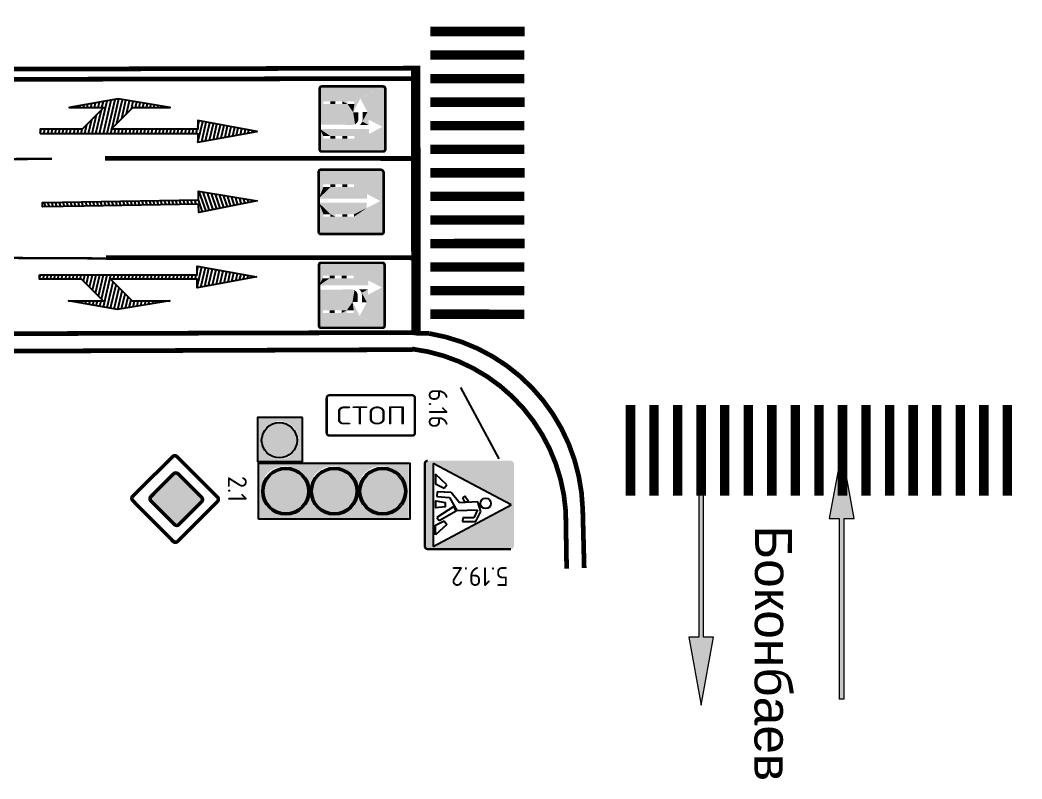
# Model space of a CAD drawing. Header units: millimetres. Extents: x 1734 to 2050, y 1482 to 1843.
# Drawn here: x 2019.89 to 2050.19, y 1731.9 to 1754.85 of the extents above; entities that cross this region are included whole.
import ezdxf
from ezdxf.enums import TextEntityAlignment as Align

# ---------------------------------------------------------------- set-up
doc = ezdxf.new("R2010")
doc.units = ezdxf.units.MM
for name, pattern in [('1.1', [141.652646, 70.079133, -0.0001, 71.573413]), ('1.3', [17.848385, 5.910826, -0.0001, 11.937459]), ('1.6_3_1', [4, 0, -1, 3])]:
    doc.linetypes.add(name, pattern=pattern)
doc.layers.add('КПЧ', color=9, linetype='Continuous')
doc.layers.add('Разметки', color=7, linetype='Continuous')
doc.layers.add('Описание', color=7, linetype='Continuous', lineweight=15)
doc.layers.add('разметка', color=251, linetype='Continuous', lineweight=15)
doc.styles.add('ROMAND', font='ROMAND.SHX', dxfattribs={"height": 2})
doc.styles.get("Standard").update_dxf_attribs({"font": 'arial.ttf'})

# ---------------------------------------------------------------- blocks, each defined once
blk = doc.blocks.new('*U84')
at = {"color": 0, "linetype": 'ByBlock', "lineweight": 15, "const_width": 0.4}
for points in [[(2.42, 23.073), (6.398, 22.656)], [(2.316, 22.079), (6.294, 21.662)], [(2.212, 21.084), (6.19, 20.667)], [(2.107, 20.09), (6.086, 19.672)], [(2.003, 19.095), (5.981, 18.678)], [(1.899, 18.101), (5.877, 17.683)], [(1.794, 17.106), (5.773, 16.689)], [(1.69, 16.112), (5.668, 15.694)], [(1.586, 15.117), (5.564, 14.7)], [(1.481, 14.123), (5.46, 13.705)], [(1.377, 13.128), (5.355, 12.711)], [(1.273, 12.133), (5.251, 11.716)], [(1.168, 11.139), (5.147, 10.722)], [(1.064, 10.144), (5.042, 9.727)], [(0.96, 9.15), (4.938, 8.733)], [(0.855, 8.155), (4.834, 7.738)], [(0.751, 7.161), (4.729, 6.743)], [(0.647, 6.166), (4.625, 5.749)], [(0.542, 5.172), (4.521, 4.754)], [(0.438, 4.177), (4.416, 3.76)], [(0.334, 3.183), (4.312, 2.765)], [(0.23, 2.188), (4.208, 1.771)], [(0.125, 1.193), (4.103, 0.776)], [(0.021, 0.199), (3.999, -0.218)]]:
    blk.add_lwpolyline(points, dxfattribs=at)
blk = doc.blocks.new('*U85')
at = {"color": 0, "linetype": 'ByBlock', "lineweight": 15, "const_width": 0.4}
for points in [[(-16.112, 1.69), (-15.709, 5.524)], [(-15.117, 1.586), (-14.715, 5.42)], [(-14.123, 1.481), (-13.72, 5.316)], [(-13.128, 1.377), (-12.726, 5.211)], [(-12.133, 1.273), (-11.731, 5.107)], [(-11.139, 1.168), (-10.737, 5.003)], [(-10.144, 1.064), (-9.742, 4.898)], [(-9.15, 0.96), (-8.748, 4.794)], [(-8.155, 0.855), (-7.753, 4.69)], [(-7.161, 0.751), (-6.759, 4.585)], [(-6.166, 0.647), (-5.764, 4.481)], [(-5.172, 0.542), (-4.769, 4.377)], [(-4.177, 0.438), (-3.775, 4.272)], [(-3.183, 0.334), (-2.78, 4.168)], [(-2.188, 0.23), (-1.786, 4.064)], [(-1.193, 0.125), (-0.791, 3.959)], [(-0.199, 0.021), (0.203, 3.855)]]:
    blk.add_lwpolyline(points, dxfattribs=at)
blk = doc.blocks.new('1-18-')
at = {"layer": 'разметка'}
blk.add_hatch(color=0, dxfattribs=at).paths.add_polyline_path([(-0.075, 5.45), (-0.075, 0), (0.075, 0), (0.075, 5.45), (0.375, 5.45), (0, 7.5), (-0.375, 5.45)])
at = {"layer": 'разметка', "color": 0, "lineweight": 0, "flags": 128}
blk.add_lwpolyline([(-0.075, 5.45), (-0.075, 0), (0.075, 0), (0.075, 5.45), (0.375, 5.45), (0, 7.5), (-0.375, 5.45)], close=True, dxfattribs=at)
blk = doc.blocks.new('*U74')
at = {"color": 4, "linetype": 'Continuous'}
for points in [[(0.05, 3.66), (0, 3.47), (7.5, 3.59)], [(7.5, 3.59), (0, 3.47), (3.65, 3.46)], [(0.19, 3.79), (0.05, 3.66), (7.42, 3.77)], [(7.42, 3.77), (0.05, 3.66), (7.5, 3.59)], [(0.37, 3.84), (0.19, 3.79), (7.42, 3.77)], [(7.25, 3.84), (0.37, 3.84), (7.42, 3.77)], [(7.5, 3.59), (3.65, 3.46), (5.47, 0.41)], [(7.5, 3.59), (5.47, 0.41), (7.5, -3.47)], [(0, 3.47), (1.72, 0.41), (3.65, 3.46)], [(0, 3.47), (0, -3.47), (1.72, 0.41)], [(3.65, 3.46), (1.72, 0.41), (2.82, 1.89)], [(3.65, 3.46), (4.47, 1.86), (5.47, 0.41)], [(3.37, 1.89), (1.72, 0.41), (2.01, 0.41)], [(2.82, 1.89), (1.72, 0.41), (3.37, 1.89)], [(3.37, 1.89), (2.01, 0.41), (3.37, -3.72)], [(4.47, 1.86), (3.85, -3.72), (5.18, 0.41)], [(3.85, 1.86), (3.85, -3.72), (4.47, 1.86)], [(4.47, 1.86), (5.18, 0.41), (5.47, 0.41)], [(1.72, 0.41), (0, -3.47), (1.72, -0.4)], [(2.01, 0.41), (2.01, -0.4), (3.37, -3.72)], [(5.18, 0.41), (3.85, -3.72), (5.18, -0.4)], [(5.47, 0.41), (5.47, -0.4), (7.5, -3.47)], [(1.72, -0.4), (0, -3.47), (1.72, -0.98)], [(1.72, -0.98), (0, -3.47), (1.72, -1.79)], [(1.72, -0.98), (2.01, -0.4), (1.72, -0.4)], [(2.01, -0.4), (1.72, -0.98), (2.01, -0.98)], [(2.01, -0.4), (2.01, -0.98), (3.37, -3.72)], [(2.01, -0.98), (2.01, -1.79), (3.37, -3.72)], [(5.18, -0.4), (3.85, -3.72), (5.18, -0.98)], [(5.18, -0.98), (3.85, -3.72), (5.18, -1.79)], [(5.18, -0.98), (5.47, -0.4), (5.18, -0.4)], [(5.47, -0.4), (5.18, -0.98), (5.47, -0.98)], [(5.47, -0.4), (5.47, -0.98), (7.5, -3.47)], [(5.47, -0.98), (5.47, -1.79), (7.5, -3.47)], [(1.72, -1.79), (0, -3.47), (1.72, -2.35)], [(1.72, -2.35), (2.01, -1.79), (1.72, -1.79)], [(2.01, -1.79), (1.72, -2.35), (2.01, -2.35)], [(2.01, -1.79), (2.01, -2.35), (3.37, -3.72)], [(5.47, -1.79), (3.85, -3.72), (5.18, -2.35)], [(5.18, -1.79), (3.85, -3.72), (5.47, -1.79)], [(5.47, -1.79), (5.18, -2.35), (5.47, -2.35)], [(5.47, -1.79), (5.47, -2.35), (7.5, -3.47)], [(1.72, -2.35), (0, -3.47), (1.72, -3.16)], [(1.72, -3.16), (0, -3.47), (3.37, -3.72)], [(0, -3.47), (0.07, -3.64), (3.37, -3.72)], [(3.37, -3.72), (2.01, -3.16), (1.72, -3.16)], [(2.01, -2.35), (2.01, -3.16), (3.37, -3.72)], [(5.18, -2.35), (3.85, -3.72), (5.18, -3.16)], [(5.47, -3.16), (3.85, -3.72), (7.5, -3.47)], [(3.85, -3.72), (5.47, -3.16), (5.18, -3.16)], [(7.5, -3.47), (3.85, -3.72), (7.48, -3.55)], [(5.47, -2.35), (5.47, -3.16), (7.5, -3.47)], [(0.07, -3.64), (0.25, -3.72), (3.37, -3.72)], [(7.48, -3.55), (3.85, -3.72), (7.45, -3.62)], [(7.45, -3.62), (3.85, -3.72), (7.39, -3.67)], [(7.39, -3.67), (3.85, -3.72), (7.32, -3.71)], [(7.32, -3.71), (3.85, -3.72), (7.25, -3.72)]]:
    blk.add_solid(points, dxfattribs=at)

msp = doc.modelspace()

# ---------------------------------------------------------------- hatches: boundary and pattern name
at = {"ltscale": 0.2}
h = msp.add_hatch(color=251, dxfattribs=at)
h.dxf.hatch_style = 1
h.paths.add_polyline_path([(2027.055, 1741.477), (2028.416, 1741.477), (2028.416, 1742.801), (2027.055, 1742.801)])
h.paths.add_polyline_path([(2028.311, 1742.139, -1), (2027.16, 1742.139, -1)], flags=16)
h.paths.add_polyline_path([(2028.27, 1742.139, -1), (2027.201, 1742.139, -1)], flags=0)
h = msp.add_hatch(color=3)
h.dxf.hatch_style = 1
h.paths.add_polyline_path([(2027.206, 1742.14, -1), (2028.275, 1742.14, -1)])
h = msp.add_hatch(color=251, dxfattribs=at)
h.dxf.hatch_style = 1
h.paths.add_polyline_path([(2031.639, 1739.791), (2031.639, 1741.485), (2027.062, 1741.485), (2027.062, 1739.791)])
h.paths.add_polyline_path([(2030.815, 1741.355, -1), (2030.815, 1739.922, -1)], flags=16)
h.paths.add_polyline_path([(2030.815, 1741.304, -1), (2030.815, 1739.973, -1)], flags=0)
h.paths.add_polyline_path([(2029.351, 1739.922, -1), (2029.351, 1741.355, -1)], flags=16)
h.paths.add_polyline_path([(2029.351, 1739.973, -1), (2029.351, 1741.304, -1)], flags=0)
h.paths.add_polyline_path([(2027.886, 1739.922, -1), (2027.886, 1741.355, -1)], flags=16)
h.paths.add_polyline_path([(2027.886, 1739.973, -1), (2027.886, 1741.304, -1)], flags=0)
at = {"linetype": 'Continuous'}
h = msp.add_hatch(color=4, dxfattribs=at)
h.paths.add_polyline_path([(2034.733, 1738.847, 0.414214), (2034.822, 1738.936), (2034.822, 1739.583), (2033.613, 1739.583), (2032.377, 1738.924), (2032.377, 1739.583), (2032.129, 1739.583), (2032.129, 1738.936, 0.414214), (2032.218, 1738.847)])
h.paths.add_polyline_path([(2034.822, 1739.583), (2034.822, 1741.427, 0.414214), (2034.733, 1741.516), (2032.218, 1741.516, 0.414214), (2032.129, 1741.427), (2032.129, 1739.583), (2032.377, 1739.583), (2032.377, 1741.431), (2034.744, 1740.187), (2033.613, 1739.583)])
h = msp.add_hatch(color=2)
h.dxf.hatch_style = 1
h.paths.add_polyline_path([(2024.666, 1741.123, 0.414214), (2024.534, 1741.123), (2023.847, 1740.436, 0.414214), (2023.847, 1740.304), (2024.56, 1739.59, 0.414214), (2024.692, 1739.59), (2025.379, 1740.278, 0.414214), (2025.379, 1740.41)])
h = msp.add_hatch(color=3)
h.dxf.hatch_style = 1
h.paths.add_polyline_path([(2027.926, 1741.264, 1), (2027.926, 1739.933, 1)])
h = msp.add_hatch(color=2)
h.dxf.hatch_style = 1
h.paths.add_polyline_path([(2029.39, 1741.264, 1), (2029.39, 1739.933, 1)])
h = msp.add_hatch(color=1)
h.dxf.hatch_style = 1
h.paths.add_polyline_path([(2030.855, 1741.264, 1), (2030.855, 1739.933, 1)])
at = {"layer": 'Разметки', "linetype": 'Continuous', "ltscale": 0.5}
h = msp.add_hatch(dxfattribs=at)
h.set_pattern_fill('ANSI31', scale=0.874817, angle=931.9189, style=0)
h.set_pattern_definition([(256.9188852, (-2143.93333, 1792.21839), (0.1065145315, -0.0247497014), [])])
h.paths.add_polyline_path([(2025.264, 1751.545), (2025.264, 1751.807), (2027.057, 1751.479), (2025.264, 1751.151), (2025.264, 1751.414), (2020.496, 1751.413), (2020.496, 1751.545), (2021.765, 1751.545), (2022.421, 1752.201), (2021.371, 1752.201), (2022.858, 1752.463), (2024.433, 1752.201), (2023.296, 1752.201), (2022.639, 1751.545)])
h = msp.add_hatch(dxfattribs=at)
h.set_pattern_fill('ANSI31', scale=0.865716, angle=933.9366, style=0)
h.set_pattern_definition([(108.9365867, (5393.4411, 2178.80447), (0.102357767, 0.035117936), [])])
h.paths.add_polyline_path([(2027.06, 1749.376), (2025.291, 1749.021), (2025.286, 1749.28), (2021.824, 1749.221), (2020.569, 1749.199), (2020.567, 1749.329), (2025.284, 1749.41), (2025.28, 1749.67)])
h = msp.add_hatch(dxfattribs=at)
h.set_pattern_fill('ANSI31', scale=0.874817, angle=931.9189, style=0)
h.set_pattern_definition([(256.9188852, (-2143.91377, 1797.19562), (0.1065145315, -0.0247497014), [])])
h.paths.add_polyline_path([(2025.244, 1747.012), (2025.244, 1746.75), (2027.038, 1747.078), (2025.244, 1747.406), (2025.244, 1747.143), (2020.477, 1747.143), (2020.477, 1747.012), (2021.745, 1747.012), (2022.401, 1746.356), (2021.351, 1746.356), (2022.839, 1746.094), (2024.413, 1746.356), (2023.276, 1746.356), (2022.62, 1747.012)])

# ---------------------------------------------------------------- linework, layer by layer
at = {"color": 7, "lineweight": 25}
msp.add_line((2034.378, 1741.577), (2033.214, 1743.732), dxfattribs=at)
at = {"color": 7, "linetype": 'Continuous'}
for p, q in [((2025.859, 1740.42), (2024.636, 1741.643)), ((2032.799, 1740.79), (2032.457, 1741.11)), ((2032.457, 1741.11), (2032.457, 1740.816)), ((2032.457, 1740.816), (2032.719, 1740.685)), ((2032.719, 1740.685), (2032.799, 1740.79)), ((2032.499, 1740.576), (2032.49, 1740.437)), ((2032.49, 1740.437), (2032.872, 1740.41)), ((2032.93, 1740.563), (2032.499, 1740.576)), ((2033.177, 1740.242), (2032.93, 1740.563)), ((2033.344, 1740.449), (2033.266, 1740.393)), ((2033.451, 1740.283), (2033.344, 1740.449)), ((2023.323, 1740.315), (2024.546, 1739.092)), ((2024.652, 1739.081), (2025.859, 1740.288)), ((2033.005, 1740.137), (2032.493, 1739.807)), ((2032.872, 1740.41), (2033.1, 1740.01)), ((2033.082, 1740.008), (2033.005, 1740.137)), ((2033.728, 1740.274), (2033.177, 1740.242)), ((2033.266, 1740.393), (2033.334, 1740.278)), ((2033.334, 1740.278), (2033.451, 1740.283)), ((2033.828, 1739.985), (2033.728, 1740.274)), ((2032.561, 1739.707), (2033.082, 1740.008)), ((2033.1, 1740.01), (2033.72, 1740.031)), ((2033.72, 1740.031), (2033.608, 1739.791)), ((2033.669, 1739.682), (2033.828, 1739.985)), ((2032.457, 1739.569), (2032.719, 1739.7)), ((2032.799, 1739.595), (2032.457, 1739.275)), ((2032.457, 1739.275), (2032.457, 1739.569)), ((2032.493, 1739.807), (2032.561, 1739.707)), ((2032.719, 1739.7), (2032.799, 1739.595)), ((2033.282, 1739.789), (2033.273, 1739.681)), ((2033.273, 1739.681), (2033.669, 1739.682)), ((2033.608, 1739.791), (2033.282, 1739.789))]:
    msp.add_line(p, q, dxfattribs=at)
at = {"color": 4, "linetype": 'Continuous'}
for p, q in [((2032.377, 1741.431), (2032.377, 1738.924)), ((2034.744, 1740.187), (2032.377, 1741.431)), ((2032.377, 1738.924), (2034.744, 1740.187))]:
    msp.add_line(p, q, dxfattribs=at)
for points, const_width in [([(2028.949, 1750.936, 0.414214), (2029.014, 1750.87), (2030.867, 1750.87, 0.414214), (2030.933, 1750.936), (2030.933, 1752.772, 0.414214), (2030.867, 1752.837), (2029.014, 1752.837, 0.414214), (2028.949, 1752.772)], 0.0787), ([(2030.884, 1750.222, 0.414214), (2030.786, 1750.32), (2028.985, 1750.32, 0.414214), (2028.92, 1750.255), (2028.92, 1748.438, 0.414214), (2028.985, 1748.373), (2030.819, 1748.373, 0.414214), (2030.884, 1748.438)], 0.0779), ([(2028.929, 1747.438, -0.414214), (2028.995, 1747.504), (2030.848, 1747.504, -0.414214), (2030.913, 1747.438), (2030.913, 1745.602, -0.414214), (2030.848, 1745.537), (2028.995, 1745.537, -0.414214), (2028.929, 1745.602)], 0.0787)]:
    msp.add_lwpolyline(points, format="xyb", close=True, dxfattribs=dict(at, const_width=const_width))
at = {"color": 7, "linetype": 'Continuous', "const_width": 0.0712}
msp.add_lwpolyline([(2029.161, 1743.415), (2029.161, 1742.367, 0.414214), (2029.25, 1742.278), (2031.742, 1742.278, 0.414214), (2031.831, 1742.367), (2031.831, 1743.411, 0.414214), (2031.742, 1743.5), (2029.25, 1743.5, 0.414214), (2029.161, 1743.411)], format="xyb", dxfattribs=at)
for points in [[(2028.433, 1742.824), (2027.073, 1742.824), (2027.073, 1741.5), (2028.433, 1741.5)], [(2027.102, 1739.751), (2027.102, 1741.445), (2031.679, 1741.445), (2031.679, 1739.751)]]:
    msp.add_lwpolyline(points, close=True)
at = {"color": 1, "linetype": 'Continuous', "const_width": 0.107}
msp.add_lwpolyline([(2024.652, 1739.081), (2025.859, 1740.288, 0.414214), (2025.859, 1740.42), (2024.636, 1741.643, 0.414214), (2024.504, 1741.643), (2023.297, 1740.446, 0.414214), (2023.297, 1740.314), (2024.519, 1739.081, 0.414214)], format="xyb", close=True, dxfattribs=at)
at = {"color": 4, "linetype": 'Continuous', "const_width": 0.0712}
for points in [[(2032.218, 1741.516, 0.414214), (2032.129, 1741.427, 0.414214)], [(2032.129, 1738.936, 0.414214), (2032.218, 1738.847, 0.414214)]]:
    msp.add_lwpolyline(points, format="xyb", dxfattribs=at)
for points in [[(2032.129, 1741.427), (2032.129, 1738.936)], [(2032.218, 1738.847), (2034.733, 1738.847)]]:
    msp.add_lwpolyline(points, dxfattribs=at)
at = {"color": 7, "linetype": 'Continuous', "const_width": 0.107}
msp.add_lwpolyline([(2024.692, 1739.59), (2025.379, 1740.278, 0.414214), (2025.379, 1740.41), (2024.666, 1741.123, 0.414214), (2024.534, 1741.123), (2023.847, 1740.436, 0.414214), (2023.847, 1740.304), (2024.56, 1739.59, 0.414214)], format="xyb", close=True, dxfattribs=at)
at = {"color": 7, "linetype": 'Continuous'}
msp.add_lwpolyline([(2032.747, 1740.26), (2032.746, 1740.126), (2032.459, 1740.09), (2032.459, 1740.307)], close=True, dxfattribs=at)
for centre, radius in [((2027.73, 1742.138), 0.535), ((2027.926, 1740.598), 0.717), ((2027.926, 1740.598), 0.666), ((2029.39, 1740.598), 0.717), ((2029.39, 1740.598), 0.666), ((2030.855, 1740.598), 0.717), ((2030.855, 1740.598), 0.666)]:
    msp.add_circle(centre, radius)
msp.add_circle((2033.968, 1740.229), 0.159, dxfattribs=at)
for centre, start, end in [((2025.793, 1740.354), 315, 45), ((2024.612, 1739.158), 225, 315)]:
    msp.add_arc(centre, 0.0935, start, end, dxfattribs=at)
at = {"color": 4, "linetype": 'Continuous'}
for points in [[(2029.014, 1752.837), (2028.968, 1752.818), (2028.949, 1751.682)], [(2029.064, 1752.385), (2029.014, 1752.837), (2028.949, 1751.682)], [(2028.968, 1752.818), (2028.949, 1752.772), (2028.949, 1751.682)], [(2029.276, 1752.385), (2029.014, 1752.837), (2029.064, 1752.385)], [(2029.425, 1752.385), (2029.014, 1752.837), (2029.276, 1752.385)], [(2029.636, 1752.385), (2029.014, 1752.837), (2029.425, 1752.385)], [(2029.789, 1752.309), (2029.014, 1752.837), (2029.636, 1752.385)], [(2029.789, 1752.385), (2029.014, 1752.837), (2029.789, 1752.309)], [(2030, 1752.385), (2029.014, 1752.837), (2029.789, 1752.385)], [(2030.867, 1752.837), (2029.014, 1752.837), (2030, 1752.385)], [(2030.867, 1752.837), (2030, 1752.385), (2030, 1752.385)], [(2030.867, 1752.837), (2030.181, 1752.475), (2030.849, 1751.615)], [(2030.867, 1752.837), (2030.849, 1751.615), (2030.867, 1750.87)], [(2030.914, 1750.889), (2030.867, 1752.837), (2030.867, 1750.87)], [(2030.914, 1752.818), (2030.867, 1752.837), (2030.914, 1750.889)], [(2030.914, 1752.818), (2030.933, 1750.936), (2030.933, 1752.772)], [(2030.933, 1750.936), (2030.914, 1752.818), (2030.914, 1750.889)], [(2028.949, 1751.682), (2029.064, 1752.309), (2029.064, 1752.385)], [(2029.276, 1752.309), (2029.064, 1752.309), (2028.949, 1751.682)], [(2029.425, 1752.309), (2029.276, 1752.309), (2028.949, 1751.682)], [(2029.636, 1752.309), (2029.425, 1752.309), (2028.949, 1751.682)], [(2029.789, 1752.309), (2029.636, 1752.309), (2028.949, 1751.682)], [(2029.958, 1751.675), (2029.789, 1752.309), (2028.949, 1751.682)], [(2029.276, 1752.385), (2029.425, 1752.309), (2029.425, 1752.385)], [(2029.425, 1752.309), (2029.276, 1752.385), (2029.276, 1752.309)], [(2029.789, 1752.309), (2029.636, 1752.385), (2029.636, 1752.309)], [(2029.962, 1752.058), (2029.789, 1752.309), (2029.958, 1751.675)], [(2030, 1752.309), (2029.789, 1752.309), (2029.962, 1752.058)], [(2030.181, 1752.475), (2030, 1752.385), (2029.962, 1752.058)], [(2030.849, 1751.615), (2030.181, 1752.475), (2030.395, 1752.063)], [(2030.021, 1751.693), (2029.962, 1752.058), (2029.958, 1751.675)], [(2030.074, 1751.733), (2029.962, 1752.058), (2030.021, 1751.693)], [(2030.108, 1751.789), (2029.962, 1752.058), (2030.074, 1751.733)], [(2030.121, 1751.854), (2029.962, 1752.058), (2030.108, 1751.789)], [(2030.122, 1752.057), (2029.962, 1752.058), (2030.121, 1751.854)], [(2030.395, 1752.063), (2030.25, 1751.838), (2030.239, 1751.774)], [(2030.431, 1751.672), (2030.395, 1752.063), (2030.239, 1751.774)], [(2030.395, 1752.063), (2030.251, 1752.064), (2030.25, 1751.838)], [(2030.432, 1751.834), (2030.395, 1752.063), (2030.431, 1751.672)], [(2030.849, 1751.615), (2030.395, 1752.063), (2030.432, 1751.834)], [(2030.431, 1751.672), (2030.208, 1751.717), (2030.16, 1751.673)], [(2030.431, 1751.672), (2030.239, 1751.774), (2030.208, 1751.717)], [(2028.968, 1750.889), (2028.949, 1751.556), (2028.949, 1750.936)], [(2029.014, 1750.87), (2028.949, 1751.556), (2028.968, 1750.889)], [(2029.064, 1751.335), (2028.949, 1751.556), (2029.014, 1750.87)], [(2029.276, 1751.335), (2028.949, 1751.556), (2029.064, 1751.335)], [(2029.425, 1751.335), (2028.949, 1751.556), (2029.276, 1751.335)], [(2029.636, 1751.335), (2028.949, 1751.556), (2029.425, 1751.335)], [(2029.789, 1751.335), (2028.949, 1751.556), (2029.636, 1751.335)], [(2030, 1751.335), (2028.949, 1751.556), (2029.789, 1751.335)], [(2030.437, 1751.401), (2028.949, 1751.556), (2030, 1751.335)], [(2030.438, 1751.545), (2028.949, 1751.556), (2030.437, 1751.401)], [(2030.437, 1751.401), (2030, 1751.259), (2029.014, 1750.87)], [(2030.867, 1750.87), (2030.437, 1751.401), (2029.014, 1750.87)], [(2029.064, 1751.259), (2029.064, 1751.335), (2029.014, 1750.87)], [(2029.276, 1751.259), (2029.425, 1751.259), (2029.425, 1751.335)], [(2029.425, 1751.335), (2029.276, 1751.335), (2029.276, 1751.259)], [(2029.636, 1751.335), (2029.789, 1751.259), (2029.789, 1751.335)], [(2029.789, 1751.259), (2029.636, 1751.335), (2029.636, 1751.259)], [(2030.437, 1751.401), (2030, 1751.335), (2030, 1751.259)], [(2030.867, 1750.87), (2030.849, 1751.615), (2030.437, 1751.401)], [(2029.276, 1751.259), (2029.064, 1751.259), (2029.014, 1750.87)], [(2029.425, 1751.259), (2029.276, 1751.259), (2029.014, 1750.87)], [(2029.636, 1751.259), (2029.425, 1751.259), (2029.014, 1750.87)], [(2029.789, 1751.259), (2029.636, 1751.259), (2029.014, 1750.87)], [(2030, 1751.259), (2029.789, 1751.259), (2029.014, 1750.87)], [(2028.995, 1747.504), (2028.929, 1746.817), (2028.948, 1747.484)], [(2029.045, 1747.039), (2028.929, 1746.817), (2028.995, 1747.504)], [(2028.948, 1747.484), (2028.929, 1746.817), (2028.929, 1747.438)], [(2029.045, 1747.115), (2029.045, 1747.039), (2028.995, 1747.504)], [(2029.256, 1747.115), (2029.045, 1747.115), (2028.995, 1747.504)], [(2029.405, 1747.115), (2029.256, 1747.115), (2028.995, 1747.504)], [(2029.616, 1747.115), (2029.405, 1747.115), (2028.995, 1747.504)], [(2029.77, 1747.115), (2029.616, 1747.115), (2028.995, 1747.504)], [(2029.981, 1747.115), (2029.77, 1747.115), (2028.995, 1747.504)], [(2030.417, 1746.972), (2029.981, 1747.115), (2028.995, 1747.504)], [(2030.848, 1747.504), (2030.417, 1746.972), (2028.995, 1747.504)], [(2030.848, 1747.504), (2030.829, 1746.759), (2030.417, 1746.972)], [(2030.848, 1745.537), (2030.829, 1746.759), (2030.848, 1747.504)], [(2030.894, 1747.484), (2030.848, 1745.537), (2030.848, 1747.504)], [(2030.894, 1745.556), (2030.848, 1745.537), (2030.894, 1747.484)], [(2030.913, 1747.438), (2030.894, 1745.556), (2030.894, 1747.484)], [(2030.894, 1745.556), (2030.913, 1747.438), (2030.913, 1745.602)], [(2029.256, 1747.115), (2029.405, 1747.115), (2029.405, 1747.039)], [(2029.405, 1747.039), (2029.256, 1747.039), (2029.256, 1747.115)], [(2029.616, 1747.039), (2029.77, 1747.115), (2029.77, 1747.039)], [(2029.77, 1747.115), (2029.616, 1747.039), (2029.616, 1747.115)], [(2030.417, 1746.972), (2029.981, 1747.039), (2029.981, 1747.115)], [(2029.256, 1747.039), (2028.929, 1746.817), (2029.045, 1747.039)], [(2029.405, 1747.039), (2028.929, 1746.817), (2029.256, 1747.039)], [(2029.616, 1747.039), (2028.929, 1746.817), (2029.405, 1747.039)], [(2029.77, 1747.039), (2028.929, 1746.817), (2029.616, 1747.039)], [(2029.981, 1747.039), (2028.929, 1746.817), (2029.77, 1747.039)], [(2030.417, 1746.972), (2028.929, 1746.817), (2029.981, 1747.039)], [(2030.418, 1746.828), (2028.929, 1746.817), (2030.417, 1746.972)], [(2029.938, 1746.699), (2029.77, 1746.065), (2028.929, 1746.692)], [(2028.948, 1745.556), (2028.929, 1745.602), (2028.929, 1746.692)], [(2028.995, 1745.537), (2028.948, 1745.556), (2028.929, 1746.692)], [(2029.045, 1745.989), (2028.995, 1745.537), (2028.929, 1746.692)], [(2028.929, 1746.692), (2029.045, 1746.065), (2029.045, 1745.989)], [(2029.256, 1746.065), (2029.045, 1746.065), (2028.929, 1746.692)], [(2029.405, 1746.065), (2029.256, 1746.065), (2028.929, 1746.692)], [(2029.616, 1746.065), (2029.405, 1746.065), (2028.929, 1746.692)], [(2029.77, 1746.065), (2029.616, 1746.065), (2028.929, 1746.692)], [(2029.943, 1746.316), (2029.77, 1746.065), (2029.938, 1746.699)], [(2030.002, 1746.68), (2029.943, 1746.316), (2029.938, 1746.699)], [(2030.054, 1746.64), (2029.943, 1746.316), (2030.002, 1746.68)], [(2030.089, 1746.584), (2029.943, 1746.316), (2030.054, 1746.64)], [(2030.101, 1746.52), (2029.943, 1746.316), (2030.089, 1746.584)], [(2030.103, 1746.317), (2029.943, 1746.316), (2030.101, 1746.52)], [(2030.412, 1746.702), (2030.188, 1746.656), (2030.14, 1746.7)], [(2030.829, 1746.759), (2030.162, 1745.899), (2030.375, 1746.311)], [(2030.848, 1745.537), (2030.162, 1745.899), (2030.829, 1746.759)], [(2030.412, 1746.702), (2030.219, 1746.6), (2030.188, 1746.656)], [(2030.412, 1746.702), (2030.375, 1746.311), (2030.219, 1746.6)], [(2030.375, 1746.311), (2030.23, 1746.536), (2030.219, 1746.6)], [(2030.375, 1746.311), (2030.232, 1746.31), (2030.23, 1746.536)], [(2030.829, 1746.759), (2030.375, 1746.311), (2030.413, 1746.54)], [(2030.413, 1746.54), (2030.375, 1746.311), (2030.412, 1746.702)], [(2029.981, 1746.065), (2029.77, 1746.065), (2029.943, 1746.316)], [(2030.162, 1745.899), (2029.981, 1745.989), (2029.943, 1746.316)], [(2029.77, 1746.065), (2028.995, 1745.537), (2029.616, 1745.989)], [(2029.77, 1745.989), (2028.995, 1745.537), (2029.77, 1746.065)], [(2029.256, 1745.989), (2028.995, 1745.537), (2029.045, 1745.989)], [(2029.405, 1745.989), (2028.995, 1745.537), (2029.256, 1745.989)], [(2029.616, 1745.989), (2028.995, 1745.537), (2029.405, 1745.989)], [(2029.981, 1745.989), (2028.995, 1745.537), (2029.77, 1745.989)], [(2030.848, 1745.537), (2028.995, 1745.537), (2029.981, 1745.989)], [(2029.256, 1745.989), (2029.405, 1746.065), (2029.405, 1745.989)], [(2029.405, 1746.065), (2029.256, 1745.989), (2029.256, 1746.065)], [(2029.77, 1746.065), (2029.616, 1745.989), (2029.616, 1746.065)], [(2030.848, 1745.537), (2029.981, 1745.989), (2029.981, 1745.989)]]:
    msp.add_solid(points, dxfattribs=at)
at = {"color": 4, "linetype": 'Continuous', "extrusion": (0, 0, -1)}
for points in [[(-2030.867, 1752.837), (-2030.181, 1752.475), (-2030.181, 1752.475)], [(-2030.848, 1745.537), (-2030.162, 1745.899), (-2030.162, 1745.899)]]:
    msp.add_solid(points, dxfattribs=at)
at = {"layer": 'КПЧ', "lineweight": 30, "const_width": 0.142}
for points in [[(2031.747, 1750.658), (2022.462, 1750.667)], [(2031.771, 1747.655), (2022.486, 1747.664)]]:
    msp.add_lwpolyline(points, dxfattribs=at)
at = {"layer": 'КПЧ', "color": 5, "lineweight": 30, "const_width": 0.142}
msp.add_lwpolyline([(2036.418, 1738.256), (2036.39, 1739.995, 0.359371), (2031.742, 1744.899), (2031.742, 1744.899)], format="xyb", dxfattribs=at)
msp.add_lwpolyline([(1928.236, 1744.503), (2031.762, 1744.878)], dxfattribs=at)
at = {"layer": 'Разметки', "color": 7, "linetype": '1.3', "lineweight": 0, "const_width": 0.142, "flags": 128}
for points in [[(2010.218, 1753.338), (2031.996, 1753.391)], [(1906.839, 1745.05), (2031.803, 1745.395)]]:
    msp.add_lwpolyline(points, dxfattribs=at)
at = {"layer": 'Разметки', "color": 7, "linetype": '1.1', "ltscale": 0.5, "const_width": 0.285}
msp.add_lwpolyline([(2031.854, 1753.356), (2031.861, 1745.348)], dxfattribs=at)
at = {"layer": 'Разметки', "color": 7, "linetype": '1.3', "lineweight": 0, "true_color": 0xffffff, "const_width": 0.142, "flags": 128}
msp.add_lwpolyline([(2010.218, 1753.035), (2031.972, 1753.076)], dxfattribs=at)
at = {"layer": 'Разметки', "color": 7, "linetype": 'Continuous', "flags": 128}
for points in [[(2020.496, 1751.413), (2025.264, 1751.414), (2025.264, 1751.151), (2027.057, 1751.479), (2025.264, 1751.807), (2025.264, 1751.545), (2022.639, 1751.545), (2023.296, 1752.201), (2024.433, 1752.201), (2022.858, 1752.463), (2021.371, 1752.201), (2022.421, 1752.201), (2021.765, 1751.545), (2020.496, 1751.545)], [(2020.477, 1747.143), (2025.244, 1747.143), (2025.244, 1747.406), (2027.038, 1747.078), (2025.244, 1746.75), (2025.244, 1747.012), (2022.62, 1747.012), (2023.276, 1746.356), (2024.413, 1746.356), (2022.839, 1746.094), (2021.351, 1746.356), (2022.401, 1746.356), (2021.745, 1747.012), (2020.477, 1747.012)]]:
    msp.add_lwpolyline(points, close=True, dxfattribs=at)
at = {"layer": 'Разметки', "linetype": '1.6_3_1', "lineweight": 0, "const_width": 0.0712, "flags": 128}
msp.add_lwpolyline([(2020.855, 1750.645), (1908.695, 1750.445)], dxfattribs=at)
at = {"layer": 'Разметки', "color": 7, "linetype": 'Continuous', "flags": 128}
msp.add_lwpolyline([(2021.824, 1749.221), (2020.569, 1749.199), (2020.567, 1749.329), (2025.284, 1749.41), (2025.28, 1749.67), (2027.06, 1749.376), (2025.291, 1749.021), (2025.286, 1749.28), (2021.824, 1749.221)], dxfattribs=at)
at = {"layer": 'Разметки', "color": 7, "linetype": '1.6_3_1', "lineweight": 0, "const_width": 0.0712, "flags": 128}
msp.add_lwpolyline([(2013.202, 1747.682), (2022.516, 1747.637)], dxfattribs=at)
at = {"layer": 'Разметки', "color": 7, "linetype": '1.3', "lineweight": 0, "const_width": 0.142, "flags": 128}
msp.add_lwpolyline([(2036.949, 1738.272), (2036.905, 1740.044, 0.359512), (2032.259, 1745.368), (2031.792, 1745.379)], format="xyb", dxfattribs=at)

# ---------------------------------------------------------------- block references
at = {"color": 4, "linetype": 'Continuous', "xscale": 0.259714843393994, "yscale": 0.259714843393994, "zscale": 0.259714843393994, "rotation": 270.0001530121086}
msp.add_blockref('*U74', (2029.885, 1750.32), dxfattribs=at)
at = {"layer": 'разметка', "color": 7}
msp.add_blockref('1-18-', (2044.736, 1734.319), dxfattribs=at)
at = {"layer": 'разметка', "color": 7, "rotation": 180}
msp.add_blockref('1-18-', (2040.487, 1741.63), dxfattribs=at)
at = {"layer": 'Разметки', "color": 7, "xscale": -0.712388565240056, "yscale": 0.7123885652400561, "zscale": 0.7123885652400561, "rotation": 174.0117768827568}
for name, p in [('*U84', (2032.294, 1762.477)), ('*U85', (2049.889, 1743.208))]:
    msp.add_blockref(name, p, dxfattribs=at)

# ---------------------------------------------------------------- texts
at = {"color": 7, "linetype": 'Continuous', "style": 'ROMAND', "width": 0.9}
for s, rotation, p in [('6.16', 270, (2032.246, 1743.698)), ('2.1', 270, (2026.175, 1741.058)), ('5.19.2', 180, (2034.659, 1738.302))]:
    msp.add_text(s, height=0.5699, rotation=rotation, dxfattribs=at).set_placement(p)
at = {"color": 7, "linetype": 'Continuous', "style": 'ROMAND'}
msp.add_text('СТОП', height=0.546, dxfattribs=at).set_placement((2029.449, 1742.614), (2031.581, 1742.614), align=Align.ALIGNED)
at = {"layer": 'Описание', "color": 7}
msp.add_text('Боконбаев', height=1.1133, rotation=269.8222, dxfattribs=at).set_placement((2042.119, 1739.565, 637.494))

doc.saveas('drawing.dxf')
